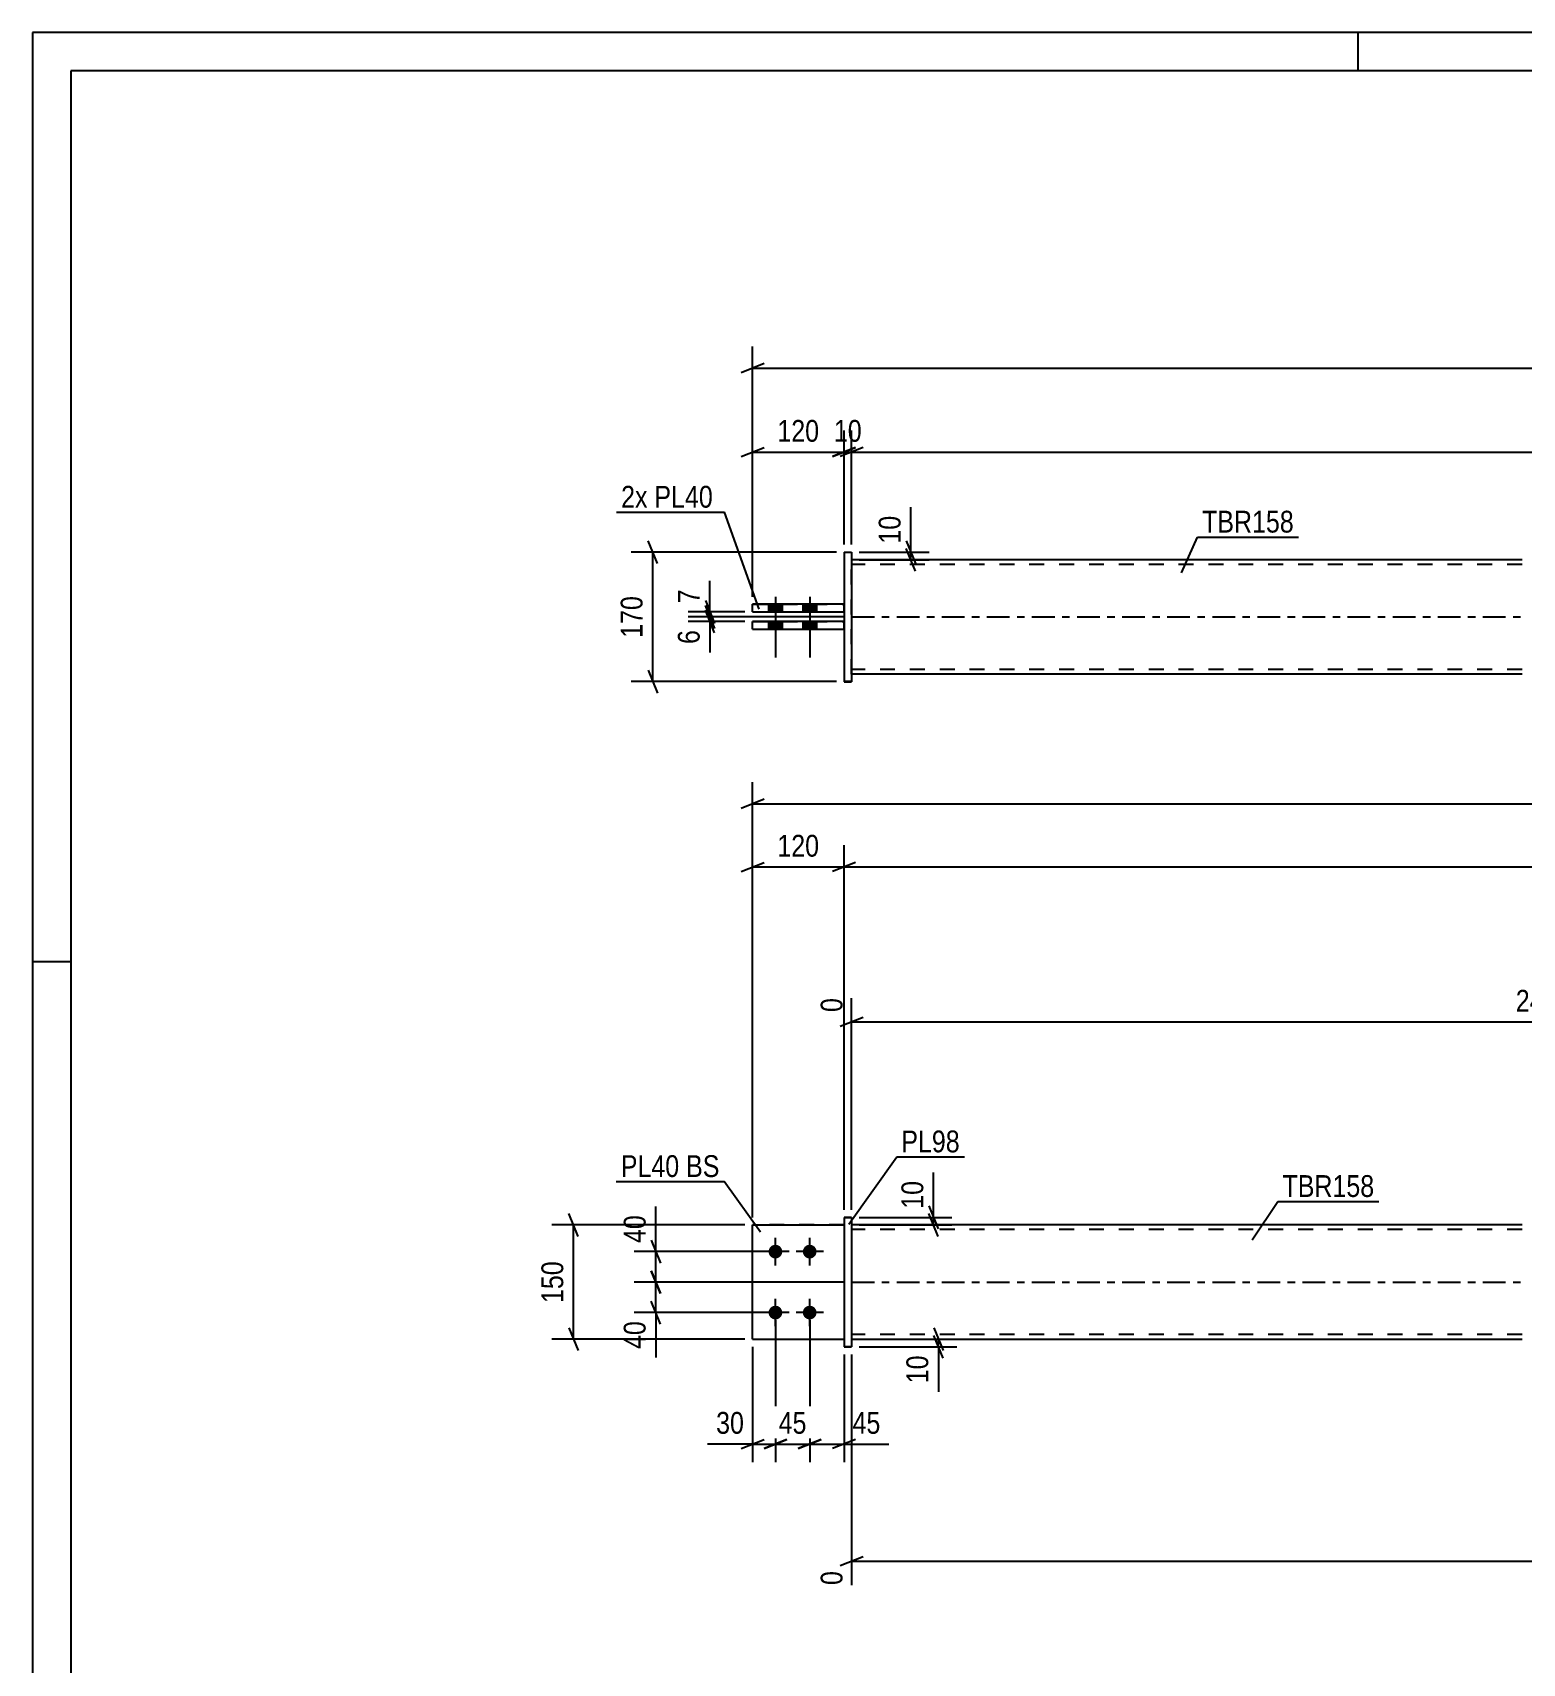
# Model space of a CAD drawing. Header units: millimetres. Extents: x 0 to 594, y 0 to 420.
# Drawn here: x 0 to 195.6, y 205.9 to 420 of the extents above; entities that cross this region are included whole.
import ezdxf

# ---------------------------------------------------------------- set-up
doc = ezdxf.new("R2010")
doc.units = ezdxf.units.MM
doc.linetypes.add('DXK_LINE_DOT2', pattern=[3.9198, 1.9599, -1.9599])
doc.linetypes.add('DXK_LINE_DOT3', pattern=[5.9187, 2.979, -0.9799, 0.9799, -0.9799])
doc.styles.add('Arial Narrow', font='ARIALN.TTF', dxfattribs={"height": 0.2})

# ---------------------------------------------------------------- blocks, each defined once
blk = doc.blocks.new('Unknown-580609170-1130')
at = {"color": 5, "linetype": 'Continuous'}
for p, q in [((594, 420), (0, 420)), ((0, 420), (0, 0)), ((174, 415), (174, 420)), ((589, 415), (5, 415)), ((5, 415), (5, 5)), ((5, 298), (0, 298))]:
    blk.add_line(p, q, dxfattribs=at)
blk = doc.blocks.new('Part-580609170-1679 - 1673')
at = {"color": 7, "linetype": 'DXK_LINE_DOT2'}
for p, q in [((94.51, 248.45), (94.51, 263.45)), ((94.51, 263.45), (106.51, 263.45)), ((106.51, 263.45), (94.51, 263.45)), ((106.51, 263.45), (106.51, 248.45)), ((94.51, 248.45), (94.51, 248.45)), ((94.51, 248.45), (106.51, 248.45)), ((94.51, 248.45), (106.51, 248.45)), ((106.51, 248.45), (106.51, 248.45))]:
    blk.add_line(p, q, dxfattribs=at)
blk = doc.blocks.new('Part-580609170-1700 - 1673')
at = {"color": 2, "linetype": 'Continuous'}
for p, q in [((195.51, 263.45), (107.51, 263.45)), ((107.51, 248.45), (195.51, 248.45))]:
    blk.add_line(p, q, dxfattribs=at)
at = {"color": 7, "linetype": 'DXK_LINE_DOT2'}
for p, q in [((107.51, 263.45), (107.51, 248.45)), ((195.51, 262.85), (107.51, 262.85)), ((195.51, 249.05), (107.51, 249.05))]:
    blk.add_line(p, q, dxfattribs=at)
at = {"color": 7, "linetype": 'DXK_LINE_DOT3'}
blk.add_line((107.51, 255.95), (195.51, 255.95), dxfattribs=at)
blk = doc.blocks.new('Part-580609170-1684 - 1673')
at = {"color": 2, "linetype": 'Continuous'}
for p, q in [((94.51, 248.45), (94.51, 263.45)), ((94.51, 263.45), (106.51, 263.45)), ((94.51, 248.45), (94.51, 248.45)), ((94.51, 248.45), (106.51, 248.45))]:
    blk.add_line(p, q, dxfattribs=at)
at = {"color": 7, "linetype": 'DXK_LINE_DOT2'}
for p, q in [((106.51, 263.45), (94.51, 263.45)), ((106.51, 263.45), (106.51, 248.45)), ((94.51, 248.45), (94.51, 248.45)), ((94.51, 248.45), (106.51, 248.45)), ((106.51, 248.45), (106.51, 248.45))]:
    blk.add_line(p, q, dxfattribs=at)
blk = doc.blocks.new('Bolt-580609170-1709 - 1673')
at = {"linetype": 'Continuous'}
for points in [[(97.51, 259.05), (97.32, 259.07), (97.14, 259.13), (96.98, 259.23), (96.84, 259.35), (96.73, 259.5), (96.65, 259.68), (96.61, 259.86), (96.61, 260.05), (96.65, 260.23), (96.73, 260.4), (96.84, 260.56), (96.98, 260.68), (97.14, 260.78), (97.32, 260.83), (97.51, 260.85), (97.69, 260.83), (97.87, 260.78), (98.03, 260.68), (98.17, 260.56), (98.28, 260.4), (98.36, 260.23), (98.4, 260.05), (98.4, 259.86), (98.36, 259.68), (98.28, 259.5), (98.17, 259.35), (98.03, 259.23), (97.87, 259.13), (97.69, 259.07)], [(102.01, 259.05), (101.82, 259.07), (101.64, 259.13), (101.48, 259.23), (101.34, 259.35), (101.23, 259.5), (101.15, 259.68), (101.11, 259.86), (101.11, 260.05), (101.15, 260.23), (101.23, 260.4), (101.34, 260.56), (101.48, 260.68), (101.64, 260.78), (101.82, 260.83), (102.01, 260.85), (102.19, 260.83), (102.37, 260.78), (102.53, 260.68), (102.67, 260.56), (102.78, 260.4), (102.86, 260.23), (102.9, 260.05), (102.9, 259.86), (102.86, 259.68), (102.78, 259.5), (102.67, 259.35), (102.53, 259.23), (102.37, 259.13), (102.19, 259.07)], [(97.51, 251.05), (97.32, 251.07), (97.14, 251.13), (96.98, 251.23), (96.84, 251.35), (96.73, 251.5), (96.65, 251.68), (96.61, 251.86), (96.61, 252.05), (96.65, 252.23), (96.73, 252.4), (96.84, 252.56), (96.98, 252.68), (97.14, 252.78), (97.32, 252.83), (97.51, 252.85), (97.69, 252.83), (97.87, 252.78), (98.03, 252.68), (98.17, 252.56), (98.28, 252.4), (98.36, 252.23), (98.4, 252.05), (98.4, 251.86), (98.36, 251.68), (98.28, 251.5), (98.17, 251.35), (98.03, 251.23), (97.87, 251.13), (97.69, 251.07)], [(102.01, 251.05), (101.82, 251.07), (101.64, 251.13), (101.48, 251.23), (101.34, 251.35), (101.23, 251.5), (101.15, 251.68), (101.11, 251.86), (101.11, 252.05), (101.15, 252.23), (101.23, 252.4), (101.34, 252.56), (101.48, 252.68), (101.64, 252.78), (101.82, 252.83), (102.01, 252.85), (102.19, 252.83), (102.37, 252.78), (102.53, 252.68), (102.67, 252.56), (102.78, 252.4), (102.86, 252.23), (102.9, 252.05), (102.9, 251.86), (102.86, 251.68), (102.78, 251.5), (102.67, 251.35), (102.53, 251.23), (102.37, 251.13), (102.19, 251.07)]]:
    blk.add_hatch(color=1, dxfattribs=at).paths.add_polyline_path(points)
at = {"color": 1, "linetype": 'Continuous'}
for p, q in [((97.51, 258.15), (97.51, 261.75)), ((102.01, 258.15), (102.01, 261.75)), ((99.31, 259.95), (95.71, 259.95)), ((103.81, 259.95), (100.21, 259.95)), ((97.51, 250.15), (97.51, 253.75)), ((102.01, 250.15), (102.01, 253.75)), ((99.31, 251.95), (95.71, 251.95)), ((103.81, 251.95), (100.21, 251.95))]:
    blk.add_line(p, q, dxfattribs=at)
blk = doc.blocks.new('Part-580609170-1720 - 1673')
at = {"color": 2, "linetype": 'Continuous'}
for p, q in [((107.51, 264.45), (106.51, 264.45)), ((106.51, 264.45), (106.51, 247.45)), ((107.51, 264.45), (107.51, 264.45)), ((107.51, 264.45), (107.51, 247.45)), ((106.51, 247.45), (107.51, 247.45))]:
    blk.add_line(p, q, dxfattribs=at)
at = {"color": 7, "linetype": 'DXK_LINE_DOT2'}
for p, q in [((106.51, 264.45), (107.51, 264.45)), ((107.51, 247.45), (106.51, 247.45))]:
    blk.add_line(p, q, dxfattribs=at)
blk = doc.blocks.new('Part-580609170-1418 - 1367')
at = {"color": 2, "linetype": 'Continuous'}
for p, q in [((94.51, 341.69), (94.51, 342.69)), ((106.51, 342.69), (94.51, 342.69)), ((94.51, 341.69), (94.51, 341.69)), ((94.51, 341.69), (106.51, 341.69))]:
    blk.add_line(p, q, dxfattribs=at)
at = {"color": 7, "linetype": 'DXK_LINE_DOT2'}
for p, q in [((94.51, 342.69), (106.51, 342.69)), ((106.51, 341.69), (106.51, 342.69)), ((94.51, 341.69), (106.51, 341.69))]:
    blk.add_line(p, q, dxfattribs=at)
blk = doc.blocks.new('Bolt-580609170-1370 - 1367')
at = {"linetype": 'Continuous'}
for points in [[(96.61, 343.94), (98.41, 343.94), (98.41, 344.94), (96.61, 344.94)], [(96.61, 343.94), (98.41, 343.94), (98.41, 344.94), (96.61, 344.94)], [(101.11, 343.94), (102.91, 343.94), (102.91, 344.94), (101.11, 344.94)], [(101.11, 343.94), (102.91, 343.94), (102.91, 344.94), (101.11, 344.94)], [(96.61, 341.69), (98.41, 341.69), (98.41, 342.69), (96.61, 342.69)], [(96.61, 341.69), (98.41, 341.69), (98.41, 342.69), (96.61, 342.69)], [(101.11, 341.69), (102.91, 341.69), (102.91, 342.69), (101.11, 342.69)], [(101.11, 341.69), (102.91, 341.69), (102.91, 342.69), (101.11, 342.69)]]:
    blk.add_hatch(color=1, dxfattribs=at).paths.add_polyline_path(points)
at = {"color": 1, "linetype": 'Continuous'}
for p, q in [((96.61, 344.94), (96.61, 343.94)), ((96.61, 344.94), (96.61, 343.94)), ((97.51, 345.94), (97.51, 337.94)), ((97.51, 345.94), (97.51, 337.94)), ((98.41, 344.94), (98.41, 343.94)), ((98.41, 344.94), (98.41, 343.94)), ((101.11, 344.94), (101.11, 343.94)), ((101.11, 344.94), (101.11, 343.94)), ((102.01, 345.94), (102.01, 337.94)), ((102.01, 345.94), (102.01, 337.94)), ((102.91, 344.94), (102.91, 343.94)), ((102.91, 344.94), (102.91, 343.94)), ((96.61, 342.69), (96.61, 341.69)), ((96.61, 342.69), (96.61, 341.69)), ((98.41, 342.69), (98.41, 341.69)), ((98.41, 342.69), (98.41, 341.69)), ((101.11, 342.69), (101.11, 341.69)), ((101.11, 342.69), (101.11, 341.69)), ((102.91, 342.69), (102.91, 341.69)), ((102.91, 342.69), (102.91, 341.69))]:
    blk.add_line(p, q, dxfattribs=at)
blk = doc.blocks.new('Part-580609170-1456 - 1367')
at = {"color": 2, "linetype": 'Continuous'}
for p, q in [((195.51, 350.78), (107.51, 350.78)), ((195.51, 335.78), (107.51, 335.78))]:
    blk.add_line(p, q, dxfattribs=at)
at = {"color": 7, "linetype": 'DXK_LINE_DOT2'}
for p, q in [((107.51, 335.78), (107.51, 350.78)), ((195.51, 350.18), (107.51, 350.18)), ((195.51, 336.38), (107.51, 336.38))]:
    blk.add_line(p, q, dxfattribs=at)
at = {"color": 7, "linetype": 'DXK_LINE_DOT3'}
blk.add_line((107.51, 343.28), (195.51, 343.28), dxfattribs=at)
blk = doc.blocks.new('Part-580609170-1413 - 1367')
at = {"color": 2, "linetype": 'Continuous'}
for p, q in [((94.51, 343.94), (94.51, 344.94)), ((106.51, 344.94), (94.51, 344.94)), ((94.51, 343.94), (94.51, 343.94)), ((94.51, 343.94), (106.51, 343.94))]:
    blk.add_line(p, q, dxfattribs=at)
at = {"color": 7, "linetype": 'DXK_LINE_DOT2'}
for p, q in [((94.51, 344.94), (106.51, 344.94)), ((106.51, 343.94), (106.51, 344.94)), ((94.51, 343.94), (106.51, 343.94))]:
    blk.add_line(p, q, dxfattribs=at)
blk = doc.blocks.new('Part-580609170-1398 - 1367')
at = {"color": 2, "linetype": 'Continuous'}
for p, q in [((106.51, 351.79), (107.51, 351.79)), ((106.51, 351.79), (106.51, 334.79)), ((107.51, 351.78), (107.51, 351.79)), ((107.51, 351.79), (107.51, 334.78)), ((107.51, 334.79), (106.51, 334.79)), ((106.51, 334.79), (106.51, 334.78))]:
    blk.add_line(p, q, dxfattribs=at)
at = {"color": 7, "linetype": 'DXK_LINE_DOT2'}
for p, q in [((106.51, 351.78), (107.51, 351.78)), ((106.51, 334.79), (106.51, 334.78)), ((106.51, 334.78), (107.51, 334.78))]:
    blk.add_line(p, q, dxfattribs=at)
blk = doc.blocks.new('StraightDimension-580609170-1891 - 1673')
at = {"color": 7, "linetype": 'Continuous'}
for p, q in [((108.51, 248.45), (121.31, 248.45)), ((118.31, 249.95), (119.51, 246.95)), ((119.51, 245.95), (118.31, 248.95)), ((118.91, 247.45), (118.91, 248.45)), ((108.51, 247.45), (121.31, 247.45))]:
    blk.add_line(p, q, dxfattribs=at)
at = {"color": 0}
blk.add_wipeout([(118.16, 246.93), (113.96, 246.93), (113.96, 242.07), (118.16, 242.07)], dxfattribs=at)
at = {"color": 7, "linetype": 'Continuous'}
blk.add_line((118.91, 247.45), (118.91, 241.55), dxfattribs=at)
blk.add_line((118.91, 247.45), (118.91, 241.55), dxfattribs=at)
at = {"color": 3, "style": 'Arial Narrow'}
blk.add_text('10', height=2.863, rotation=90.0002, dxfattribs=at).set_placement((117.56, 242.67))
blk = doc.blocks.new('StraightDimension-580609170-1827 - 1673')
at = {"color": 7, "linetype": 'Continuous'}
for p, q in [((97.51, 250.95), (97.51, 232.29)), ((94.51, 247.45), (94.51, 232.29)), ((93.01, 234.09), (96.01, 235.29)), ((94.51, 234.69), (97.51, 234.69)), ((99.01, 235.29), (96.01, 234.09))]:
    blk.add_line(p, q, dxfattribs=at)
at = {"color": 0}
blk.add_wipeout([(93.98, 235.44), (93.98, 239.64), (89.12, 239.64), (89.12, 235.44)], dxfattribs=at)
at = {"color": 7, "linetype": 'Continuous'}
blk.add_line((94.51, 234.69), (88.6, 234.69), dxfattribs=at)
blk.add_line((94.51, 234.69), (88.6, 234.69), dxfattribs=at)
at = {"color": 3, "style": 'Arial Narrow'}
blk.add_text('30', height=2.863, dxfattribs=at).set_placement((89.72, 236.04))
blk = doc.blocks.new('StraightDimension-580609170-1806 - 1673')
at = {"color": 7, "linetype": 'Continuous'}
for p, q in [((289.2, 274.02), (289.2, 298.73)), ((107.51, 265.45), (107.51, 293.24)), ((109.01, 290.71), (106.01, 289.51)), ((107.51, 290.11), (289.2, 290.11)), ((287.7, 289.51), (290.7, 290.71))]:
    blk.add_line(p, q, dxfattribs=at)
at = {"color": 0, "linetype": 'Continuous'}
for points in [[(288.6, 299.33), (284.4, 299.33), (284.4, 290.81), (288.6, 290.81)], [(106.91, 293.84), (102.71, 293.84), (102.71, 290.81), (106.91, 290.81)]]:
    blk.add_wipeout(points, dxfattribs=at)
at = {"color": 0}
blk.add_wipeout([(202.61, 290.86), (202.61, 295.06), (194.09, 295.06), (194.09, 290.86)], dxfattribs=at)
at = {"color": 3, "linetype": 'Continuous', "style": 'Arial Narrow'}
for s, height, p in [('2444', 2.863, (288, 291.41)), ('0', 2.86, (106.31, 291.41))]:
    blk.add_text(s, height=height, rotation=90.0002, dxfattribs=at).set_placement(p)
at = {"color": 3, "style": 'Arial Narrow'}
blk.add_text('2444', height=2.863, dxfattribs=at).set_placement((194.69, 291.46))
blk = doc.blocks.new('StraightDimension-580609170-2057 - 1673')
at = {"color": 7, "linetype": 'Continuous'}
for p, q in [((94.51, 264.45), (94.51, 313.31)), ((106.51, 265.45), (106.51, 313.31)), ((93.01, 309.86), (96.01, 311.06)), ((108.01, 311.06), (105.01, 309.86)), ((94.51, 310.46), (106.51, 310.46))]:
    blk.add_line(p, q, dxfattribs=at)
at = {"color": 0}
blk.add_wipeout([(103.85, 311.21), (103.85, 315.41), (97.16, 315.41), (97.16, 311.21)], dxfattribs=at)
at = {"color": 3, "style": 'Arial Narrow'}
blk.add_text('120', height=2.863, dxfattribs=at).set_placement((97.76, 311.81))
blk = doc.blocks.new('StraightDimension-580609170-1900 - 1673')
at = {"color": 7, "linetype": 'Continuous'}
for p, q in [((117.66, 265.95), (118.86, 262.95)), ((108.51, 264.45), (120.66, 264.45)), ((108.51, 263.45), (120.66, 263.45)), ((118.86, 261.95), (117.66, 264.95)), ((118.26, 263.45), (118.26, 264.45))]:
    blk.add_line(p, q, dxfattribs=at)
at = {"color": 0}
blk.add_wipeout([(117.51, 269.84), (113.31, 269.84), (113.31, 264.98), (117.51, 264.98)], dxfattribs=at)
at = {"color": 7, "linetype": 'Continuous'}
blk.add_line((118.26, 264.45), (118.26, 270.36), dxfattribs=at)
blk.add_line((118.26, 264.45), (118.26, 270.36), dxfattribs=at)
at = {"color": 3, "style": 'Arial Narrow'}
blk.add_text('10', height=2.863, rotation=90.0002, dxfattribs=at).set_placement((116.91, 265.58))
blk = doc.blocks.new('StraightDimension-580609170-2050 - 1673')
at = {"color": 7, "linetype": 'Continuous'}
for p, q in [((106.51, 265.45), (106.51, 313.31)), ((108.01, 311.06), (105.01, 309.86)), ((106.51, 310.46), (523.14, 310.46))]:
    blk.add_line(p, q, dxfattribs=at)
blk = doc.blocks.new('StraightDimension-580609170-1909 - 1673')
at = {"color": 7, "linetype": 'Continuous'}
for p, q in [((81.21, 261.45), (82.41, 258.45)), ((96.51, 259.95), (78.96, 259.95)), ((81.81, 255.95), (81.81, 259.95)), ((82.41, 254.45), (81.21, 257.45)), ((106.51, 255.95), (78.96, 255.95))]:
    blk.add_line(p, q, dxfattribs=at)
at = {"color": 0}
blk.add_wipeout([(81.06, 265.34), (76.86, 265.34), (76.86, 260.48), (81.06, 260.48)], dxfattribs=at)
at = {"color": 7, "linetype": 'Continuous'}
blk.add_line((81.81, 259.95), (81.81, 265.86), dxfattribs=at)
blk.add_line((81.81, 259.95), (81.81, 265.86), dxfattribs=at)
at = {"color": 3, "style": 'Arial Narrow'}
blk.add_text('40', height=2.863, rotation=90.0002, dxfattribs=at).set_placement((80.46, 261.08))
blk = doc.blocks.new('StraightDimension-580609170-1746 - 1673')
at = {"color": 7, "linetype": 'Continuous'}
for p, q in [((94.51, 264.45), (94.51, 321.6)), ((96.01, 319.35), (93.01, 318.15)), ((94.51, 318.75), (535.14, 318.75))]:
    blk.add_line(p, q, dxfattribs=at)
blk = doc.blocks.new('StraightDimension-580609170-1813 - 1673')
at = {"color": 7, "linetype": 'Continuous'}
for p, q in [((102.01, 250.95), (102.01, 232.29)), ((106.51, 246.45), (106.51, 232.29)), ((100.51, 234.09), (103.51, 235.29)), ((102.01, 234.69), (106.51, 234.69)), ((108.01, 235.29), (105.01, 234.09))]:
    blk.add_line(p, q, dxfattribs=at)
at = {"color": 0}
blk.add_wipeout([(111.89, 235.44), (111.89, 239.64), (107.03, 239.64), (107.03, 235.44)], dxfattribs=at)
at = {"color": 7, "linetype": 'Continuous'}
blk.add_line((106.51, 234.69), (112.41, 234.69), dxfattribs=at)
blk.add_line((106.51, 234.69), (112.41, 234.69), dxfattribs=at)
at = {"color": 3, "style": 'Arial Narrow'}
blk.add_text('45', height=2.863, dxfattribs=at).set_placement((107.63, 236.04))
blk = doc.blocks.new('StraightDimension-580609170-1820 - 1673')
at = {"color": 7, "linetype": 'Continuous'}
for p, q in [((97.51, 250.95), (97.51, 232.29)), ((102.01, 250.95), (102.01, 232.29)), ((96.01, 234.09), (99.01, 235.29)), ((97.51, 234.69), (102.01, 234.69)), ((103.51, 235.29), (100.51, 234.09))]:
    blk.add_line(p, q, dxfattribs=at)
at = {"color": 0}
blk.add_wipeout([(102.18, 235.44), (102.18, 239.64), (97.33, 239.64), (97.33, 235.44)], dxfattribs=at)
at = {"color": 3, "style": 'Arial Narrow'}
blk.add_text('45', height=2.863, dxfattribs=at).set_placement((97.93, 236.04))
blk = doc.blocks.new('StraightDimension-580609170-1878 - 1673')
at = {"color": 7, "linetype": 'Continuous'}
for p, q in [((107.51, 246.45), (107.51, 216.18)), ((310.68, 247.45), (310.68, 210.69)), ((109.01, 219.9), (106.01, 218.7)), ((107.51, 219.3), (310.68, 219.3)), ((309.18, 218.7), (312.18, 219.9))]:
    blk.add_line(p, q, dxfattribs=at)
at = {"color": 0}
blk.add_wipeout([(213.35, 220.05), (213.35, 224.25), (204.84, 224.25), (204.84, 220.05)], dxfattribs=at)
at = {"color": 0, "linetype": 'Continuous'}
for points in [[(106.91, 218.6), (102.71, 218.6), (102.71, 215.58), (106.91, 215.58)], [(310.08, 218.6), (305.88, 218.6), (305.88, 210.09), (310.08, 210.09)]]:
    blk.add_wipeout(points, dxfattribs=at)
at = {"color": 3, "style": 'Arial Narrow'}
blk.add_text('2658', height=2.863, dxfattribs=at).set_placement((205.44, 220.65))
at = {"color": 3, "linetype": 'Continuous', "style": 'Arial Narrow'}
for s, height, p in [('0', 2.86, (106.31, 216.18)), ('2658', 2.863, (309.48, 210.69))]:
    blk.add_text(s, height=height, rotation=90.0002, dxfattribs=at).set_placement(p)
blk = doc.blocks.new('StraightDimension-580609170-1922 - 1673')
at = {"color": 7, "linetype": 'Continuous'}
for p, q in [((81.21, 257.45), (82.41, 254.45)), ((106.51, 255.95), (78.96, 255.95)), ((81.81, 251.95), (81.81, 255.95)), ((82.41, 250.45), (81.21, 253.45)), ((96.51, 251.95), (78.96, 251.95))]:
    blk.add_line(p, q, dxfattribs=at)
at = {"color": 0}
blk.add_wipeout([(81.06, 251.43), (76.86, 251.43), (76.86, 246.57), (81.06, 246.57)], dxfattribs=at)
at = {"color": 7, "linetype": 'Continuous'}
blk.add_line((81.81, 251.95), (81.81, 246.05), dxfattribs=at)
blk.add_line((81.81, 251.95), (81.81, 246.05), dxfattribs=at)
at = {"color": 3, "style": 'Arial Narrow'}
blk.add_text('40', height=2.863, rotation=90.0002, dxfattribs=at).set_placement((80.46, 247.17))
blk = doc.blocks.new('StraightDimension-580609170-1979 - 1673')
at = {"color": 7, "linetype": 'Continuous'}
for p, q in [((93.51, 263.45), (68.15, 263.45)), ((71.6, 261.95), (70.4, 264.95)), ((71, 248.45), (71, 263.45)), ((93.51, 248.45), (68.15, 248.45)), ((70.4, 249.95), (71.6, 246.95))]:
    blk.add_line(p, q, dxfattribs=at)
at = {"color": 0}
blk.add_wipeout([(70.25, 259.3), (66.05, 259.3), (66.05, 252.61), (70.25, 252.61)], dxfattribs=at)
at = {"color": 3, "style": 'Arial Narrow'}
blk.add_text('150', height=2.863, rotation=90.0002, dxfattribs=at).set_placement((69.65, 253.21))
blk = doc.blocks.new('StraightDimension-580609170-1471 - 1367')
at = {"color": 7, "linetype": 'Continuous'}
for p, q in [((114.68, 353.29), (115.88, 350.29)), ((108.51, 351.79), (117.68, 351.79)), ((115.88, 349.28), (114.68, 352.28)), ((115.28, 350.78), (115.28, 351.79)), ((108.51, 350.78), (117.68, 350.78))]:
    blk.add_line(p, q, dxfattribs=at)
at = {"color": 0}
blk.add_wipeout([(114.53, 357.17), (110.33, 357.17), (110.33, 352.31), (114.53, 352.31)], dxfattribs=at)
at = {"color": 7, "linetype": 'Continuous'}
blk.add_line((115.28, 351.79), (115.28, 357.69), dxfattribs=at)
blk.add_line((115.28, 351.79), (115.28, 357.69), dxfattribs=at)
at = {"color": 3, "style": 'Arial Narrow'}
blk.add_text('10', height=2.863, rotation=90.0002, dxfattribs=at).set_placement((113.93, 352.91))
blk = doc.blocks.new('StraightDimension-580609170-1525 - 1367')
at = {"color": 7, "linetype": 'Continuous'}
for p, q in [((82.01, 350.29), (80.81, 353.29)), ((105.51, 351.79), (78.56, 351.79)), ((81.41, 334.79), (81.41, 351.79)), ((80.81, 336.29), (82.01, 333.29)), ((105.51, 334.79), (78.56, 334.79))]:
    blk.add_line(p, q, dxfattribs=at)
at = {"color": 0}
blk.add_wipeout([(80.66, 346.63), (76.46, 346.63), (76.46, 339.94), (80.66, 339.94)], dxfattribs=at)
at = {"color": 3, "style": 'Arial Narrow'}
blk.add_text('170', height=2.863, rotation=90.0002, dxfattribs=at).set_placement((80.06, 340.54))
blk = doc.blocks.new('StraightDimension-580609170-3362 - 1367')
at = {"color": 7, "linetype": 'Continuous'}
for p, q in [((88.31, 345.44), (89.51, 342.44)), ((89.51, 341.78), (88.31, 344.78)), ((93.51, 343.94), (86.06, 343.94)), ((106.51, 343.28), (86.06, 343.28)), ((88.91, 343.28), (88.91, 343.94))]:
    blk.add_line(p, q, dxfattribs=at)
at = {"color": 0}
blk.add_wipeout([(88.16, 347.49), (83.96, 347.49), (83.96, 344.46), (88.16, 344.46)], dxfattribs=at)
at = {"color": 7, "linetype": 'Continuous'}
blk.add_line((88.91, 343.94), (88.91, 348.01), dxfattribs=at)
blk.add_line((88.91, 343.94), (88.91, 348.01), dxfattribs=at)
at = {"color": 3, "style": 'Arial Narrow'}
blk.add_text('7', height=2.86, rotation=90.0002, dxfattribs=at).set_placement((87.56, 345.06))
blk = doc.blocks.new('StraightDimension-580609170-3363 - 1367')
at = {"color": 7, "linetype": 'Continuous'}
for p, q in [((88.31, 344.78), (89.51, 341.78)), ((106.51, 343.28), (86.06, 343.28)), ((93.51, 342.69), (86.06, 342.69)), ((89.51, 341.19), (88.31, 344.19)), ((88.91, 342.69), (88.91, 343.28))]:
    blk.add_line(p, q, dxfattribs=at)
at = {"color": 0}
blk.add_wipeout([(88.16, 342.16), (83.96, 342.16), (83.96, 339.13), (88.16, 339.13)], dxfattribs=at)
at = {"color": 7, "linetype": 'Continuous'}
blk.add_line((88.91, 342.69), (88.91, 338.61), dxfattribs=at)
blk.add_line((88.91, 342.69), (88.91, 338.61), dxfattribs=at)
at = {"color": 3, "style": 'Arial Narrow'}
blk.add_text('6', height=2.86, rotation=90.0002, dxfattribs=at).set_placement((87.56, 339.73))
blk = doc.blocks.new('StraightDimension-580609170-1545 - 1367')
at = {"color": 7, "linetype": 'Continuous'}
for p, q in [((94.51, 345.94), (94.51, 378.79)), ((96.01, 376.54), (93.01, 375.34)), ((94.51, 375.94), (535.14, 375.94))]:
    blk.add_line(p, q, dxfattribs=at)
blk = doc.blocks.new('StraightDimension-580609170-1556 - 1367')
at = {"color": 7, "linetype": 'Continuous'}
for p, q in [((106.51, 352.79), (106.51, 367.78)), ((107.51, 352.79), (107.51, 367.78)), ((105.01, 364.33), (108.01, 365.53)), ((109.01, 365.53), (106.01, 364.33)), ((106.51, 364.93), (107.51, 364.93))]:
    blk.add_line(p, q, dxfattribs=at)
at = {"color": 0}
blk.add_wipeout([(109.43, 365.68), (109.43, 369.88), (104.58, 369.88), (104.58, 365.68)], dxfattribs=at)
at = {"color": 3, "style": 'Arial Narrow'}
blk.add_text('10', height=2.863, dxfattribs=at).set_placement((105.18, 366.28))
blk = doc.blocks.new('StraightDimension-580609170-1566 - 1367')
at = {"color": 7, "linetype": 'Continuous'}
for p, q in [((94.51, 345.94), (94.51, 367.78)), ((106.51, 352.79), (106.51, 367.78)), ((93.01, 364.33), (96.01, 365.53)), ((94.51, 364.93), (106.51, 364.93)), ((108.01, 365.53), (105.01, 364.33))]:
    blk.add_line(p, q, dxfattribs=at)
at = {"color": 0}
blk.add_wipeout([(103.85, 365.68), (103.85, 369.88), (97.16, 369.88), (97.16, 365.68)], dxfattribs=at)
at = {"color": 3, "style": 'Arial Narrow'}
blk.add_text('120', height=2.863, dxfattribs=at).set_placement((97.76, 366.28))
blk = doc.blocks.new('StraightDimension-580609170-1576 - 1367')
at = {"color": 7, "linetype": 'Continuous'}
for p, q in [((107.51, 352.79), (107.51, 367.78)), ((109.01, 365.53), (106.01, 364.33)), ((107.51, 364.93), (522.14, 364.93))]:
    blk.add_line(p, q, dxfattribs=at)
blk = doc.blocks.new('Mark-580609170-1696 - 1673')
at = {"color": 0}
blk.add_wipeout([(176.13, 267.13), (176.13, 270.13), (164.07, 270.13), (164.07, 267.13)], dxfattribs=at)
blk.add_wipeout([(176.13, 267.13), (176.13, 270.13), (164.07, 270.13), (164.07, 267.13)], dxfattribs=at)
at = {"color": 30, "linetype": 'Continuous'}
for p, q in [((160.07, 261.48), (163.47, 266.53)), ((163.47, 266.53), (176.73, 266.53))]:
    blk.add_line(p, q, dxfattribs=at)
at = {"color": 3, "style": 'Arial Narrow'}
blk.add_text('TBR158', height=2.863, dxfattribs=at).set_placement((164.07, 267.13))
blk = doc.blocks.new('Mark-580609170-1716 - 1673')
at = {"color": 0}
blk.add_wipeout([(121.71, 272.99), (121.71, 275.99), (114.03, 275.99), (114.03, 272.99)], dxfattribs=at)
blk.add_wipeout([(121.71, 272.99), (121.71, 275.99), (114.03, 275.99), (114.03, 272.99)], dxfattribs=at)
at = {"color": 30, "linetype": 'Continuous'}
for p, q in [((107.15, 263.54), (113.43, 272.39)), ((113.43, 272.39), (122.31, 272.39))]:
    blk.add_line(p, q, dxfattribs=at)
at = {"color": 3, "style": 'Arial Narrow'}
blk.add_text('PL98', height=2.863, dxfattribs=at).set_placement((114.03, 272.99))
blk = doc.blocks.new('MarkSet-580609170-2089 - 1673')
at = {"color": 0}
blk.add_wipeout([(84.88, 269.75), (84.88, 272.75), (77.21, 272.75), (77.21, 269.75)], dxfattribs=at)
blk.add_wipeout([(84.88, 269.75), (84.88, 272.75), (77.21, 272.75), (77.21, 269.75)], dxfattribs=at)
blk.add_wipeout([(90.17, 269.75), (90.17, 272.75), (85.78, 272.75), (85.78, 269.75)], dxfattribs=at)
blk.add_wipeout([(90.17, 269.75), (90.17, 272.75), (85.78, 272.75), (85.78, 269.75)], dxfattribs=at)
at = {"color": 30, "linetype": 'Continuous'}
for p in [(76.61, 269.15), (95.54, 262.51)]:
    blk.add_line(p, (90.77, 269.15), dxfattribs=at)
at = {"color": 3, "style": 'Arial Narrow'}
for s, p in [('PL40', (77.21, 269.75)), ('BS', (85.78, 269.75))]:
    blk.add_text(s, height=2.863, dxfattribs=at).set_placement(p)
blk = doc.blocks.new('Mark-580609170-1452 - 1367')
at = {"color": 0}
blk.add_wipeout([(165.56, 354.36), (165.56, 357.36), (153.51, 357.36), (153.51, 354.36)], dxfattribs=at)
blk.add_wipeout([(165.56, 354.36), (165.56, 357.36), (153.51, 357.36), (153.51, 354.36)], dxfattribs=at)
at = {"color": 30, "linetype": 'Continuous'}
for p, q in [((150.8, 349.09), (152.91, 353.76)), ((152.91, 353.76), (166.16, 353.76))]:
    blk.add_line(p, q, dxfattribs=at)
at = {"color": 3, "style": 'Arial Narrow'}
blk.add_text('TBR158', height=2.863, dxfattribs=at).set_placement((153.51, 354.36))
blk = doc.blocks.new('MarkSet-580609170-1664 - 1367')
at = {"color": 30, "linetype": 'Continuous'}
blk.add_line((95.35, 344.32), (90.8, 357.03), dxfattribs=at)
at = {"color": 0}
blk.add_wipeout([(80.72, 357.63), (80.72, 360.63), (77.25, 360.63), (77.25, 357.63)], dxfattribs=at)
blk.add_wipeout([(80.72, 357.63), (80.72, 360.63), (77.25, 360.63), (77.25, 357.63)], dxfattribs=at)
blk.add_wipeout([(89.3, 357.63), (89.3, 360.63), (81.62, 360.63), (81.62, 357.63)], dxfattribs=at)
blk.add_wipeout([(89.3, 357.63), (89.3, 360.63), (81.62, 360.63), (81.62, 357.63)], dxfattribs=at)
at = {"color": 30, "linetype": 'Continuous'}
blk.add_line((76.65, 357.03), (90.8, 357.03), dxfattribs=at)
at = {"color": 3, "style": 'Arial Narrow'}
for s, p in [('2x', (77.25, 357.63)), ('PL40', (81.62, 357.63))]:
    blk.add_text(s, height=2.863, dxfattribs=at).set_placement(p)

msp = doc.modelspace()

# ---------------------------------------------------------------- block references
for name in ['Unknown-580609170-1130', 'Part-580609170-1398 - 1367', 'Part-580609170-1456 - 1367', 'Part-580609170-1413 - 1367', 'Bolt-580609170-1370 - 1367', 'Part-580609170-1418 - 1367', 'Part-580609170-1679 - 1673', 'Part-580609170-1684 - 1673', 'Part-580609170-1720 - 1673', 'Part-580609170-1700 - 1673', 'Bolt-580609170-1709 - 1673']:
    msp.add_blockref(name, (0, 0))

# ---------------------------------------------------------------- next in the draw order: block references
for name in ['StraightDimension-580609170-1471 - 1367', 'StraightDimension-580609170-1525 - 1367', 'StraightDimension-580609170-1806 - 1673', 'StraightDimension-580609170-1827 - 1673', 'StraightDimension-580609170-1891 - 1673']:
    msp.add_blockref(name, (0, 0))

# ---------------------------------------------------------------- next in the draw order: block references
for name in ['StraightDimension-580609170-3362 - 1367', 'StraightDimension-580609170-2057 - 1673', 'StraightDimension-580609170-1813 - 1673']:
    msp.add_blockref(name, (0, 0))

# ---------------------------------------------------------------- next in the draw order: block references
for name in ['StraightDimension-580609170-1545 - 1367', 'StraightDimension-580609170-3363 - 1367', 'StraightDimension-580609170-1900 - 1673', 'StraightDimension-580609170-1820 - 1673']:
    msp.add_blockref(name, (0, 0))

# ---------------------------------------------------------------- next in the draw order: block references
for name in ['StraightDimension-580609170-1556 - 1367', 'StraightDimension-580609170-2050 - 1673', 'StraightDimension-580609170-1878 - 1673']:
    msp.add_blockref(name, (0, 0))

# ---------------------------------------------------------------- next in the draw order: block references
for name in ['StraightDimension-580609170-1566 - 1367', 'StraightDimension-580609170-1909 - 1673']:
    msp.add_blockref(name, (0, 0))

# ---------------------------------------------------------------- next in the draw order: block references
for name in ['StraightDimension-580609170-1576 - 1367', 'MarkSet-580609170-1664 - 1367', 'StraightDimension-580609170-1746 - 1673', 'StraightDimension-580609170-1922 - 1673']:
    msp.add_blockref(name, (0, 0))

# ---------------------------------------------------------------- next in the draw order: block references
for name in ['Mark-580609170-1452 - 1367', 'Mark-580609170-1716 - 1673', 'Mark-580609170-1696 - 1673', 'StraightDimension-580609170-1979 - 1673']:
    msp.add_blockref(name, (0, 0))

# ---------------------------------------------------------------- next in the draw order: block references
msp.add_blockref('MarkSet-580609170-2089 - 1673', (0, 0))

doc.saveas('drawing.dxf')
